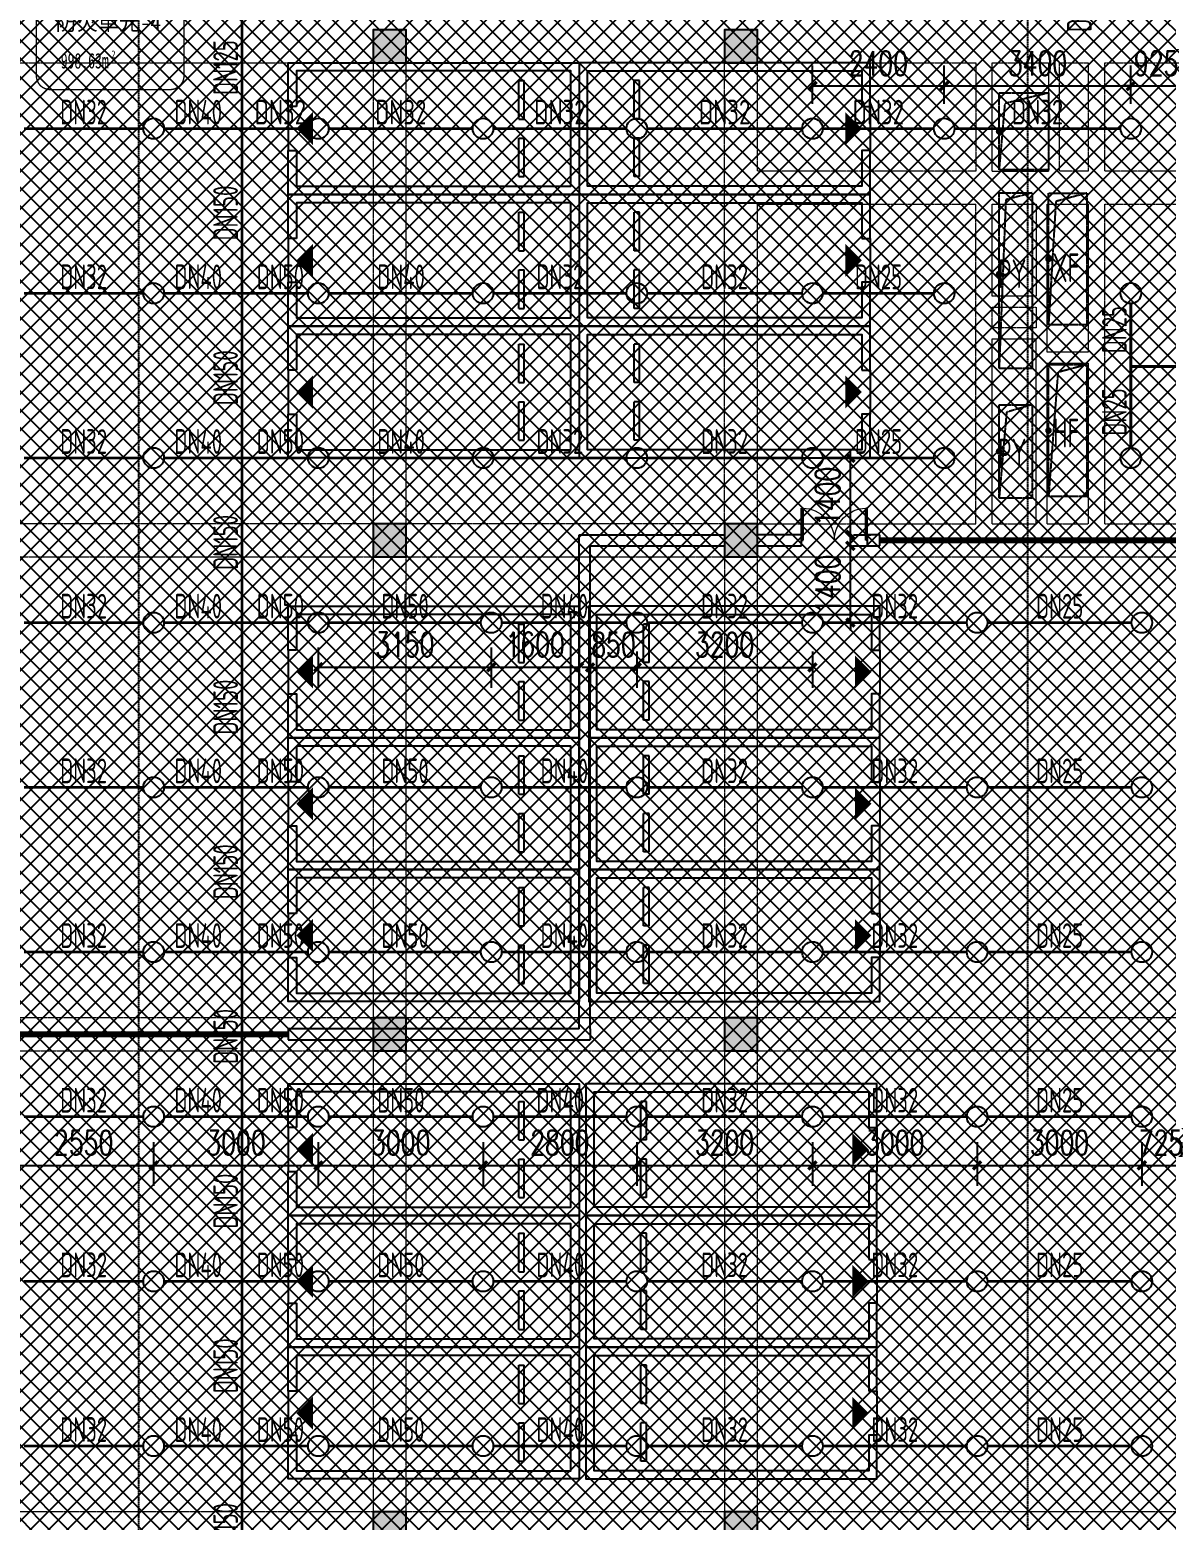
# Model space of a CAD drawing. Extents: x 6824721 to 16538177, y 2478193 to 6665639.
# Drawn here: x 8709809 to 8730508, y 2882850 to 2910001 of the extents above; entities that cross this region are included whole.
import ezdxf

# ---------------------------------------------------------------- set-up
doc = ezdxf.new("R2010")
doc.units = 0
doc.header["$LTSCALE"] = 10
for name, pattern in [('__DASH', [0.35, 0.25, -0.1]), ('CONTINOUS', [0]), ('DASH', [0.35, 0.25, -0.1])]:
    doc.linetypes.add(name, pattern=pattern)
for name, color, linetype in [('0-wo', 8, 'Continuous'), ('0-绿', 3, 'Continuous'), ('0-蓝', 5, 'Continuous'), ('00-停车位', 67, 'Continuous'), ('PUB_HATCH', 8, 'Continuous'), ('S-梁-实线', 4, 'CONTINOUS'), ('S-梁-虚线', 4, 'DASH'), ('W-EQUIP_喷头', 7, 'Continuous'), ('W-PIPE-喷淋中', 6, 'Continuous'), ('W-TEXT_喷淋', 7, 'Continuous'), ('W-TWT_DIM', 3, 'Continuous')]:
    doc.layers.add(name, color=color, linetype=linetype)
doc.layers.add('钢梁', color=141, linetype='Continuous', lineweight=18)
doc.styles.add('8B2_02', font='tssdeng.shx', dxfattribs={"width": 0.7, "bigfont": 'TSSDCHN.shx'})
doc.styles.add('_TCH_DIM_T3', font='SIMPLEX', dxfattribs={"width": 0.705882, "bigfont": 'GBCBIG'})
doc.styles.add('_TWT_PIPEDN', font='TSSDENG', dxfattribs={"width": 0.8, "height": 3.5, "bigfont": 'TSSDCHN'})
doc.styles.add('黑体', font='simhei.ttf', dxfattribs={"width": 0.65})
doc.dimstyles.new('_TWT_ARCH&&150', dxfattribs={"dimtxt": 446.25, "dimasz": 150, "dimexe": 375, "dimexo": 450, "dimgap": 189.375, "dimtad": 1, "dimdec": 0, "dimzin": 0, "dimdsep": 46, "dimtxsty": '_TCH_DIM_T3', "dimblk": 'ARCHTICK', "dimcen": 0.09, "dimclrt": 7, "dimazin": 2, "dimtfac": 1, "dimtdec": 0, "dimtix": 1, "dimtmove": 2, "dimatfit": 3, "dimfxl": 0, "dimtolj": 1, "dimtzin": 0, "dimarcsym": 0})

# ---------------------------------------------------------------- blocks, each defined once
blk = doc.blocks.new('车位2400x5300')
at = {"layer": '00-停车位', "color": 251}
for p, q in [((-875, -1000), (-175, -1000)), ((-875, -1100), (-875, -1000)), ((-175, -1100), (-175, -1000)), ((175, -1000), (875, -1000)), ((175, -1100), (175, -1000)), ((875, -1100), (875, -1000)), ((-875, -1100), (-175, -1100)), ((175, -1100), (875, -1100)), ((400, -5300), (-400, -5300))]:
    blk.add_line(p, q, dxfattribs=at)
blk.add_lwpolyline([(400, -5150), (400, -5300), (1200, -5300), (1200, 0), (-1200, 0), (-1200, -5300), (-400, -5300), (-400, -5150), (-1050, -5150), (-1050, -150), (1050, -150), (1050, -5150), (400, -5150)], dxfattribs=at)
blk.add_lwpolyline([(0, -5150, 0, 600, 0), (0, -4850, 600, 600, 0)], format="xyseb", dxfattribs=at)
blk = doc.blocks.new('_FZH')
blk.add_lwpolyline([(-0.5, -0.5), (0.5, -0.5), (0.5, 0.5), (-0.5, 0.5)], close=True)
at = {"layer": 'PUB_HATCH'}
blk.add_solid([(-0.5, -0.5), (0.5, -0.5), (-0.5, 0.5), (0.5, 0.5)], dxfattribs=at)
blk = doc.blocks.new('$DorLib2D$00000213')
at = {"color": 0, "linetype": 'DASH', "const_width": 0.02}
blk.add_lwpolyline([(0.5, 0), (-0.5, 0)], dxfattribs=at)
blk = doc.blocks.new('$DorLib2D$00000002')
for p, q in [((-0.5, 0), (-0.5, 0.4875)), ((-0.475, 0.4875), (-0.5, 0.4875)), ((-0.475, 0), (-0.475, 0.4875)), ((0.475, 0), (0.475, 0.4875)), ((0.475, 0.4875), (0.5, 0.4875)), ((0.5, 0), (0.5, 0.4875)), ((-0.5, 0), (-0.475, 0)), ((0.5, 0), (0.475, 0))]:
    blk.add_line(p, q)
at = {"lineweight": 13}
for centre, start, end in [((-0.4875, 0), 0, 88.53072), ((0.4875, 0), 91.46928, 180)]:
    blk.add_arc(centre, 0.4875, start, end, dxfattribs=at)
blk = doc.blocks.new('wr t')
at = {"layer": '0-蓝', "color": 6, "linetype": 'DASH', "ltscale": 3, "const_width": 25}
blk.add_lwpolyline([(-87502, 810310), (-85313, 810310, 0.414214), (-85063, 810560), (-85063, 811820, 0.414214), (-85313, 812070), (-87502, 812070, 0.414214), (-87752, 811820), (-87752, 810560, 0.414214)], format="xyb", close=True, dxfattribs=at)
at = {"layer": '0-绿', "color": 6, "linetype": 'DASH', "style": '黑体'}
blk.add_text('防火单元-4', height=281.6, dxfattribs=at).set_placement((-87401, 811390))
at = {"layer": '0-绿', "color": 6, "linetype": 'DASH', "style": '黑体', "width": 0.65}
for s, height, p in [('2', 141, (-86385, 810882)), ('998.63m', 281.6, (-87307, 810694))]:
    blk.add_text(s, height=height, dxfattribs=at).set_placement(p)
blk = doc.blocks.new('LIANGMOBAN')
at = {"layer": 'S-梁-实线', "lineweight": 18}
for p, q in [((1857866, 193453), (1857866, 195428)), ((1858891, 195428), (1858891, 193453)), ((1857866, 193453), (1858891, 193453)), ((1857866, 192853), (1858666, 192853)), ((1857866, 191178), (1857866, 192853)), ((1858666, 192853), (1858666, 191178)), ((1858866, 192853), (1859616, 192853)), ((1858866, 190153), (1858866, 192853)), ((1859616, 192853), (1859616, 190153)), ((1858666, 191178), (1857866, 191178)), ((1857866, 187028), (1857866, 190398)), ((1857866, 190398), (1858666, 190398)), ((1858666, 187028), (1858666, 190398)), ((1859616, 190153), (1858866, 190153)), ((1858866, 189953), (1859616, 189953)), ((1858866, 187028), (1858866, 189953)), ((1859616, 189953), (1859616, 187028))]:
    blk.add_line(p, q, dxfattribs=at)
at = {"layer": 'S-梁-虚线', "color": 8, "lineweight": 18}
for p, q in [((1839391, 195428), (1846591, 195428)), ((1846591, 195428), (1846591, 187028)), ((1847191, 187028), (1847191, 195428)), ((1847191, 195428), (1852991, 195428)), ((1852991, 187028), (1852991, 195428)), ((1853591, 195428), (1857566, 195428)), ((1853591, 193453), (1853591, 195428)), ((1857566, 195428), (1857566, 193453)), ((1857866, 195428), (1858891, 195428)), ((1859091, 193453), (1859091, 195428)), ((1859091, 195428), (1859616, 195428)), ((1859616, 195428), (1859616, 193453)), ((1859916, 193453), (1859916, 195428)), ((1859916, 195428), (1861316, 195428)), ((1857566, 193453), (1853591, 193453)), ((1859616, 193453), (1859091, 193453)), ((1861591, 193453), (1859916, 193453)), ((1853591, 187028), (1853591, 192853)), ((1853591, 192853), (1857566, 192853)), ((1857566, 187028), (1857566, 192853)), ((1859916, 192853), (1861591, 192853)), ((1859916, 187028), (1859916, 192853)), ((1857866, 190598), (1857866, 190978)), ((1857866, 190978), (1858666, 190978)), ((1858666, 190978), (1858666, 190598)), ((1858666, 190598), (1857866, 190598)), ((1846591, 187028), (1839391, 187028)), ((1852991, 187028), (1847191, 187028)), ((1853591, 187028), (1857566, 187028)), ((1857866, 187028), (1858666, 187028)), ((1858866, 187028), (1859616, 187028)), ((1859916, 187028), (1861316, 187028)), ((1839391, 186428), (1846591, 186428)), ((1846591, 186428), (1846591, 178028)), ((1847191, 178028), (1847191, 186428)), ((1847191, 186428), (1852991, 186428)), ((1852991, 186428), (1852991, 178028)), ((1853591, 178028), (1853591, 186428)), ((1853591, 186428), (1861316, 186428)), ((1846591, 178028), (1839391, 178028)), ((1852991, 178028), (1847191, 178028)), ((1861266, 178028), (1853591, 178028)), ((1839391, 177428), (1846591, 177428)), ((1846591, 177428), (1846591, 169028)), ((1847191, 169028), (1847191, 177428)), ((1847191, 177428), (1852991, 177428)), ((1852991, 177428), (1852991, 169028)), ((1853591, 169028), (1853591, 177428)), ((1853591, 177428), (1861266, 177428)), ((1846591, 169028), (1839391, 169028)), ((1852991, 169028), (1847191, 169028)), ((1861266, 169028), (1853591, 169028))]:
    blk.add_line(p, q, dxfattribs=at)
blk = doc.blocks.new('_ArchTick')
at = {"color": 0, "linetype": 'ByBlock', "const_width": 0.4}
blk.add_lwpolyline([(-0.5, -0.5), (0.5, 0.5)], dxfattribs=at)
blk = doc.blocks.new('*D429')
at = {"layer": 'Defpoints', "color": 0, "transparency": 16777216}
for p in [(8724364, 2902201), (8724755, 2902201), (8724364, 2900801)]:
    blk.add_point(p, dxfattribs=at)
at = {"layer": 'W-TWT_DIM', "color": 0, "lineweight": -2, "transparency": 16777216}
for p, q in [((8724755, 2902201), (8724755, 2902351)), ((8724755, 2900801), (8724755, 2902201)), ((8724814, 2902201), (8725130, 2902201)), ((8724755, 2900801), (8724755, 2900651)), ((8724814, 2900801), (8725130, 2900801))]:
    blk.add_line(p, q, dxfattribs=at)
at = {"layer": 'W-TWT_DIM', "color": 0, "lineweight": -2, "transparency": 16777216, "xscale": 150, "yscale": 150, "zscale": 150}
for p, rotation in [((8724755, 2902201), 270), ((8724755, 2900801), 90)]:
    blk.add_blockref('_ArchTick', p, dxfattribs=dict(at, rotation=rotation))
at = {"layer": 'W-TWT_DIM', "color": 7, "transparency": 16777216, "insert": (8724342, 2901501), "char_height": 446.2, "attachment_point": 5, "rotation": 90, "style": '_TCH_DIM_T3'}
blk.add_mtext('\\A1;1400', dxfattribs=at)
blk = doc.blocks.new('*D430')
at = {"layer": 'Defpoints', "color": 0, "transparency": 16777216}
for p in [(8724341, 2900601), (8724755, 2900601), (8724341, 2899201)]:
    blk.add_point(p, dxfattribs=at)
at = {"layer": 'W-TWT_DIM', "color": 0, "lineweight": -2, "transparency": 16777216}
for p, q in [((8724755, 2900601), (8724755, 2900751)), ((8724755, 2899201), (8724755, 2900601)), ((8724791, 2900601), (8725130, 2900601)), ((8724755, 2899201), (8724755, 2899051)), ((8724791, 2899201), (8725130, 2899201))]:
    blk.add_line(p, q, dxfattribs=at)
at = {"layer": 'W-TWT_DIM', "color": 0, "lineweight": -2, "transparency": 16777216, "xscale": 150, "yscale": 150, "zscale": 150}
for p, rotation in [((8724755, 2900601), 270), ((8724755, 2899201), 90)]:
    blk.add_blockref('_ArchTick', p, dxfattribs=dict(at, rotation=rotation))
at = {"layer": 'W-TWT_DIM', "color": 7, "transparency": 16777216, "insert": (8724342, 2899901), "char_height": 446.2, "attachment_point": 5, "rotation": 90, "style": '_TCH_DIM_T3'}
blk.add_mtext('\\A1;1400', dxfattribs=at)
blk = doc.blocks.new('*D431')
at = {"layer": 'Defpoints', "color": 0, "transparency": 16777216}
for p in [(8720864, 2899128), (8724064, 2899128), (8724064, 2898387)]:
    blk.add_point(p, dxfattribs=at)
at = {"layer": 'W-TWT_DIM', "color": 0, "lineweight": -2, "transparency": 16777216}
for p, q in [((8720864, 2898678), (8720864, 2898012)), ((8724064, 2898678), (8724064, 2898012)), ((8720864, 2898387), (8724064, 2898387))]:
    blk.add_line(p, q, dxfattribs=at)
at = {"layer": 'W-TWT_DIM', "color": 0, "lineweight": -2, "transparency": 16777216, "xscale": 150, "yscale": 150, "zscale": 150, "rotation": 180}
blk.add_blockref('_ArchTick', (8720864, 2898387), dxfattribs=at)
at = {"layer": 'W-TWT_DIM', "color": 0, "lineweight": -2, "transparency": 16777216, "xscale": 150, "yscale": 150, "zscale": 150}
blk.add_blockref('_ArchTick', (8724064, 2898387), dxfattribs=at)
at = {"layer": 'W-TWT_DIM', "color": 7, "transparency": 16777216, "insert": (8722464, 2898799), "char_height": 446.2, "attachment_point": 5, "style": '_TCH_DIM_T3'}
blk.add_mtext('\\A1;3200', dxfattribs=at)
blk = doc.blocks.new('*D432')
at = {"layer": 'Defpoints', "color": 0, "transparency": 16777216}
for p in [(8720014, 2899128), (8720864, 2899128), (8720864, 2898387)]:
    blk.add_point(p, dxfattribs=at)
at = {"layer": 'W-TWT_DIM', "color": 0, "lineweight": -2, "transparency": 16777216}
for p, q in [((8720014, 2898678), (8720014, 2898012)), ((8720864, 2898678), (8720864, 2898012)), ((8720014, 2898387), (8719864, 2898387)), ((8720014, 2898387), (8720864, 2898387)), ((8720864, 2898387), (8721014, 2898387))]:
    blk.add_line(p, q, dxfattribs=at)
at = {"layer": 'W-TWT_DIM', "color": 0, "lineweight": -2, "transparency": 16777216, "xscale": 150, "yscale": 150, "zscale": 150}
blk.add_blockref('_ArchTick', (8720014, 2898387), dxfattribs=at)
at = {"layer": 'W-TWT_DIM', "color": 0, "lineweight": -2, "transparency": 16777216, "xscale": 150, "yscale": 150, "zscale": 150, "rotation": 180}
blk.add_blockref('_ArchTick', (8720864, 2898387), dxfattribs=at)
at = {"layer": 'W-TWT_DIM', "color": 7, "transparency": 16777216, "insert": (8720439, 2898799), "char_height": 446.2, "attachment_point": 5, "style": '_TCH_DIM_T3'}
blk.add_mtext('\\A1;850', dxfattribs=at)
blk = doc.blocks.new('*D433')
at = {"layer": 'Defpoints', "color": 0, "transparency": 16777216}
for p in [(8715064, 2899201), (8718214, 2899201), (8718214, 2898390)]:
    blk.add_point(p, dxfattribs=at)
at = {"layer": 'W-TWT_DIM', "color": 0, "lineweight": -2, "transparency": 16777216}
for p, q in [((8715064, 2898751), (8715064, 2898015)), ((8718214, 2898751), (8718214, 2898015)), ((8715064, 2898390), (8718214, 2898390))]:
    blk.add_line(p, q, dxfattribs=at)
at = {"layer": 'W-TWT_DIM', "color": 0, "lineweight": -2, "transparency": 16777216, "xscale": 150, "yscale": 150, "zscale": 150, "rotation": 180}
blk.add_blockref('_ArchTick', (8715064, 2898390), dxfattribs=at)
at = {"layer": 'W-TWT_DIM', "color": 0, "lineweight": -2, "transparency": 16777216, "xscale": 150, "yscale": 150, "zscale": 150}
blk.add_blockref('_ArchTick', (8718214, 2898390), dxfattribs=at)
at = {"layer": 'W-TWT_DIM', "color": 7, "transparency": 16777216, "insert": (8716639, 2898802), "char_height": 446.2, "attachment_point": 5, "style": '_TCH_DIM_T3'}
blk.add_mtext('\\A1;3150', dxfattribs=at)
blk = doc.blocks.new('*D434')
at = {"layer": 'Defpoints', "color": 0, "transparency": 16777216}
for p in [(8718214, 2899201), (8719814, 2899201), (8719814, 2898390)]:
    blk.add_point(p, dxfattribs=at)
at = {"layer": 'W-TWT_DIM', "color": 0, "lineweight": -2, "transparency": 16777216}
for p, q in [((8718214, 2898751), (8718214, 2898015)), ((8719814, 2898751), (8719814, 2898015)), ((8718214, 2898390), (8719814, 2898390))]:
    blk.add_line(p, q, dxfattribs=at)
at = {"layer": 'W-TWT_DIM', "color": 0, "lineweight": -2, "transparency": 16777216, "xscale": 150, "yscale": 150, "zscale": 150, "rotation": 180}
blk.add_blockref('_ArchTick', (8718214, 2898390), dxfattribs=at)
at = {"layer": 'W-TWT_DIM', "color": 0, "lineweight": -2, "transparency": 16777216, "xscale": 150, "yscale": 150, "zscale": 150}
blk.add_blockref('_ArchTick', (8719814, 2898390), dxfattribs=at)
at = {"layer": 'W-TWT_DIM', "color": 7, "transparency": 16777216, "insert": (8719014, 2898802), "char_height": 446.2, "attachment_point": 5, "style": '_TCH_DIM_T3'}
blk.add_mtext('\\A1;1600', dxfattribs=at)
blk = doc.blocks.new('*D513')
at = {"layer": 'Defpoints', "color": 0, "transparency": 16777216}
for p in [(8709514, 2890189), (8712064, 2890189), (8712064, 2889314)]:
    blk.add_point(p, dxfattribs=at)
at = {"layer": 'W-TWT_DIM', "color": 0, "lineweight": -2, "transparency": 16777216}
for p, q in [((8709514, 2889739), (8709514, 2888939)), ((8712064, 2889739), (8712064, 2888939)), ((8709514, 2889314), (8712064, 2889314))]:
    blk.add_line(p, q, dxfattribs=at)
at = {"layer": 'W-TWT_DIM', "color": 0, "lineweight": -2, "transparency": 16777216, "xscale": 150, "yscale": 150, "zscale": 150, "rotation": 180}
blk.add_blockref('_ArchTick', (8709514, 2889314), dxfattribs=at)
at = {"layer": 'W-TWT_DIM', "color": 0, "lineweight": -2, "transparency": 16777216, "xscale": 150, "yscale": 150, "zscale": 150}
blk.add_blockref('_ArchTick', (8712064, 2889314), dxfattribs=at)
at = {"layer": 'W-TWT_DIM', "color": 7, "transparency": 16777216, "insert": (8710789, 2889727), "char_height": 446.2, "attachment_point": 5, "style": '_TCH_DIM_T3'}
blk.add_mtext('\\A1;2550', dxfattribs=at)
blk = doc.blocks.new('*D514')
at = {"layer": 'Defpoints', "color": 0, "transparency": 16777216}
for p in [(8712064, 2890189), (8715064, 2890189), (8715064, 2889314)]:
    blk.add_point(p, dxfattribs=at)
at = {"layer": 'W-TWT_DIM', "color": 0, "lineweight": -2, "transparency": 16777216}
for p, q in [((8712064, 2889739), (8712064, 2888939)), ((8715064, 2889739), (8715064, 2888939)), ((8712064, 2889314), (8715064, 2889314))]:
    blk.add_line(p, q, dxfattribs=at)
at = {"layer": 'W-TWT_DIM', "color": 0, "lineweight": -2, "transparency": 16777216, "xscale": 150, "yscale": 150, "zscale": 150, "rotation": 180}
blk.add_blockref('_ArchTick', (8712064, 2889314), dxfattribs=at)
at = {"layer": 'W-TWT_DIM', "color": 0, "lineweight": -2, "transparency": 16777216, "xscale": 150, "yscale": 150, "zscale": 150}
blk.add_blockref('_ArchTick', (8715064, 2889314), dxfattribs=at)
at = {"layer": 'W-TWT_DIM', "color": 7, "transparency": 16777216, "insert": (8713564, 2889727), "char_height": 446.2, "attachment_point": 5, "style": '_TCH_DIM_T3'}
blk.add_mtext('\\A1;3000', dxfattribs=at)
blk = doc.blocks.new('*D515')
at = {"layer": 'Defpoints', "color": 0, "transparency": 16777216}
for p in [(8715064, 2890189), (8718064, 2890189), (8718064, 2889314)]:
    blk.add_point(p, dxfattribs=at)
at = {"layer": 'W-TWT_DIM', "color": 0, "lineweight": -2, "transparency": 16777216}
for p, q in [((8715064, 2889739), (8715064, 2888939)), ((8718064, 2889739), (8718064, 2888939)), ((8715064, 2889314), (8718064, 2889314))]:
    blk.add_line(p, q, dxfattribs=at)
at = {"layer": 'W-TWT_DIM', "color": 0, "lineweight": -2, "transparency": 16777216, "xscale": 150, "yscale": 150, "zscale": 150, "rotation": 180}
blk.add_blockref('_ArchTick', (8715064, 2889314), dxfattribs=at)
at = {"layer": 'W-TWT_DIM', "color": 0, "lineweight": -2, "transparency": 16777216, "xscale": 150, "yscale": 150, "zscale": 150}
blk.add_blockref('_ArchTick', (8718064, 2889314), dxfattribs=at)
at = {"layer": 'W-TWT_DIM', "color": 7, "transparency": 16777216, "insert": (8716564, 2889727), "char_height": 446.2, "attachment_point": 5, "style": '_TCH_DIM_T3'}
blk.add_mtext('\\A1;3000', dxfattribs=at)
blk = doc.blocks.new('*D516')
at = {"layer": 'Defpoints', "color": 0, "transparency": 16777216}
for p in [(8718064, 2890189), (8720864, 2890189), (8720864, 2889314)]:
    blk.add_point(p, dxfattribs=at)
at = {"layer": 'W-TWT_DIM', "color": 0, "lineweight": -2, "transparency": 16777216}
for p, q in [((8718064, 2889739), (8718064, 2888939)), ((8720864, 2889739), (8720864, 2888939)), ((8718064, 2889314), (8720864, 2889314))]:
    blk.add_line(p, q, dxfattribs=at)
at = {"layer": 'W-TWT_DIM', "color": 0, "lineweight": -2, "transparency": 16777216, "xscale": 150, "yscale": 150, "zscale": 150, "rotation": 180}
blk.add_blockref('_ArchTick', (8718064, 2889314), dxfattribs=at)
at = {"layer": 'W-TWT_DIM', "color": 0, "lineweight": -2, "transparency": 16777216, "xscale": 150, "yscale": 150, "zscale": 150}
blk.add_blockref('_ArchTick', (8720864, 2889314), dxfattribs=at)
at = {"layer": 'W-TWT_DIM', "color": 7, "transparency": 16777216, "insert": (8719464, 2889727), "char_height": 446.2, "attachment_point": 5, "style": '_TCH_DIM_T3'}
blk.add_mtext('\\A1;2800', dxfattribs=at)
blk = doc.blocks.new('*D517')
at = {"layer": 'Defpoints', "color": 0, "transparency": 16777216}
for p in [(8720864, 2890189), (8724064, 2890189), (8724064, 2889314)]:
    blk.add_point(p, dxfattribs=at)
at = {"layer": 'W-TWT_DIM', "color": 0, "lineweight": -2, "transparency": 16777216}
for p, q in [((8720864, 2889739), (8720864, 2888939)), ((8724064, 2889739), (8724064, 2888939)), ((8720864, 2889314), (8724064, 2889314))]:
    blk.add_line(p, q, dxfattribs=at)
at = {"layer": 'W-TWT_DIM', "color": 0, "lineweight": -2, "transparency": 16777216, "xscale": 150, "yscale": 150, "zscale": 150, "rotation": 180}
blk.add_blockref('_ArchTick', (8720864, 2889314), dxfattribs=at)
at = {"layer": 'W-TWT_DIM', "color": 0, "lineweight": -2, "transparency": 16777216, "xscale": 150, "yscale": 150, "zscale": 150}
blk.add_blockref('_ArchTick', (8724064, 2889314), dxfattribs=at)
at = {"layer": 'W-TWT_DIM', "color": 7, "transparency": 16777216, "insert": (8722464, 2889727), "char_height": 446.2, "attachment_point": 5, "style": '_TCH_DIM_T3'}
blk.add_mtext('\\A1;3200', dxfattribs=at)
blk = doc.blocks.new('*D518')
at = {"layer": 'Defpoints', "color": 0, "transparency": 16777216}
for p in [(8724064, 2890189), (8727064, 2890189), (8727064, 2889314)]:
    blk.add_point(p, dxfattribs=at)
at = {"layer": 'W-TWT_DIM', "color": 0, "lineweight": -2, "transparency": 16777216}
for p, q in [((8724064, 2889739), (8724064, 2888939)), ((8727064, 2889739), (8727064, 2888939)), ((8724064, 2889314), (8727064, 2889314))]:
    blk.add_line(p, q, dxfattribs=at)
at = {"layer": 'W-TWT_DIM', "color": 0, "lineweight": -2, "transparency": 16777216, "xscale": 150, "yscale": 150, "zscale": 150, "rotation": 180}
blk.add_blockref('_ArchTick', (8724064, 2889314), dxfattribs=at)
at = {"layer": 'W-TWT_DIM', "color": 0, "lineweight": -2, "transparency": 16777216, "xscale": 150, "yscale": 150, "zscale": 150}
blk.add_blockref('_ArchTick', (8727064, 2889314), dxfattribs=at)
at = {"layer": 'W-TWT_DIM', "color": 7, "transparency": 16777216, "insert": (8725564, 2889727), "char_height": 446.2, "attachment_point": 5, "style": '_TCH_DIM_T3'}
blk.add_mtext('\\A1;3000', dxfattribs=at)
blk = doc.blocks.new('*D519')
at = {"layer": 'Defpoints', "color": 0, "transparency": 16777216}
for p in [(8727064, 2890189), (8730064, 2890189), (8730064, 2889314)]:
    blk.add_point(p, dxfattribs=at)
at = {"layer": 'W-TWT_DIM', "color": 0, "lineweight": -2, "transparency": 16777216}
for p, q in [((8727064, 2889739), (8727064, 2888939)), ((8730064, 2889739), (8730064, 2888939)), ((8727064, 2889314), (8730064, 2889314))]:
    blk.add_line(p, q, dxfattribs=at)
at = {"layer": 'W-TWT_DIM', "color": 0, "lineweight": -2, "transparency": 16777216, "xscale": 150, "yscale": 150, "zscale": 150, "rotation": 180}
blk.add_blockref('_ArchTick', (8727064, 2889314), dxfattribs=at)
at = {"layer": 'W-TWT_DIM', "color": 0, "lineweight": -2, "transparency": 16777216, "xscale": 150, "yscale": 150, "zscale": 150}
blk.add_blockref('_ArchTick', (8730064, 2889314), dxfattribs=at)
at = {"layer": 'W-TWT_DIM', "color": 7, "transparency": 16777216, "insert": (8728564, 2889727), "char_height": 446.2, "attachment_point": 5, "style": '_TCH_DIM_T3'}
blk.add_mtext('\\A1;3000', dxfattribs=at)
blk = doc.blocks.new('*D520')
at = {"layer": 'Defpoints', "color": 0, "transparency": 16777216}
for p in [(8730064, 2890189), (8730789, 2890189), (8730789, 2889314)]:
    blk.add_point(p, dxfattribs=at)
at = {"layer": 'W-TWT_DIM', "color": 0, "lineweight": -2, "transparency": 16777216}
for p, q in [((8730064, 2889739), (8730064, 2888939)), ((8730789, 2889739), (8730789, 2888939)), ((8730064, 2889314), (8730789, 2889314))]:
    blk.add_line(p, q, dxfattribs=at)
at = {"layer": 'W-TWT_DIM', "color": 0, "lineweight": -2, "transparency": 16777216, "xscale": 150, "yscale": 150, "zscale": 150, "rotation": 180}
blk.add_blockref('_ArchTick', (8730064, 2889314), dxfattribs=at)
at = {"layer": 'W-TWT_DIM', "color": 0, "lineweight": -2, "transparency": 16777216, "xscale": 150, "yscale": 150, "zscale": 150}
blk.add_blockref('_ArchTick', (8730789, 2889314), dxfattribs=at)
at = {"layer": 'W-TWT_DIM', "color": 7, "transparency": 16777216, "insert": (8730413, 2889727), "char_height": 446.2, "attachment_point": 5, "style": '_TCH_DIM_T3'}
blk.add_mtext('\\A1;725', dxfattribs=at)
blk = doc.blocks.new('*D781')
at = {"layer": 'Defpoints', "color": 0, "transparency": 16777216}
for p in [(8730789, 2908978), (8729864, 2908201), (8730789, 2908201)]:
    blk.add_point(p, dxfattribs=at)
at = {"layer": 'W-TWT_DIM', "color": 0, "lineweight": -2, "transparency": 16777216}
for p, q in [((8729864, 2908651), (8729864, 2909353)), ((8730789, 2908651), (8730789, 2909353)), ((8729864, 2908978), (8729714, 2908978)), ((8729864, 2908978), (8730789, 2908978)), ((8730789, 2908978), (8730939, 2908978))]:
    blk.add_line(p, q, dxfattribs=at)
at = {"layer": 'W-TWT_DIM', "color": 0, "lineweight": -2, "transparency": 16777216, "xscale": 150, "yscale": 150, "zscale": 150}
blk.add_blockref('_ArchTick', (8729864, 2908978), dxfattribs=at)
at = {"layer": 'W-TWT_DIM', "color": 0, "lineweight": -2, "transparency": 16777216, "xscale": 150, "yscale": 150, "zscale": 150, "rotation": 180}
blk.add_blockref('_ArchTick', (8730789, 2908978), dxfattribs=at)
at = {"layer": 'W-TWT_DIM', "color": 7, "transparency": 16777216, "insert": (8730327, 2909391), "char_height": 446.2, "attachment_point": 5, "style": '_TCH_DIM_T3'}
blk.add_mtext('\\A1;925', dxfattribs=at)
blk = doc.blocks.new('*D782')
at = {"layer": 'Defpoints', "color": 0, "transparency": 16777216}
for p in [(8729864, 2908978), (8726464, 2908201), (8729864, 2908201)]:
    blk.add_point(p, dxfattribs=at)
at = {"layer": 'W-TWT_DIM', "color": 0, "lineweight": -2, "transparency": 16777216}
for p, q in [((8726464, 2908651), (8726464, 2909353)), ((8729864, 2908651), (8729864, 2909353)), ((8726464, 2908978), (8729864, 2908978))]:
    blk.add_line(p, q, dxfattribs=at)
at = {"layer": 'W-TWT_DIM', "color": 0, "lineweight": -2, "transparency": 16777216, "xscale": 150, "yscale": 150, "zscale": 150, "rotation": 180}
blk.add_blockref('_ArchTick', (8726464, 2908978), dxfattribs=at)
at = {"layer": 'W-TWT_DIM', "color": 0, "lineweight": -2, "transparency": 16777216, "xscale": 150, "yscale": 150, "zscale": 150}
blk.add_blockref('_ArchTick', (8729864, 2908978), dxfattribs=at)
at = {"layer": 'W-TWT_DIM', "color": 7, "transparency": 16777216, "insert": (8728164, 2909391), "char_height": 446.2, "attachment_point": 5, "style": '_TCH_DIM_T3'}
blk.add_mtext('\\A1;3400', dxfattribs=at)
blk = doc.blocks.new('*D783')
at = {"layer": 'Defpoints', "color": 0, "transparency": 16777216}
for p in [(8726464, 2908978), (8724064, 2908201), (8726464, 2908201)]:
    blk.add_point(p, dxfattribs=at)
at = {"layer": 'W-TWT_DIM', "color": 0, "lineweight": -2, "transparency": 16777216}
for p, q in [((8724064, 2908651), (8724064, 2909353)), ((8726464, 2908651), (8726464, 2909353)), ((8724064, 2908978), (8726464, 2908978))]:
    blk.add_line(p, q, dxfattribs=at)
at = {"layer": 'W-TWT_DIM', "color": 0, "lineweight": -2, "transparency": 16777216, "xscale": 150, "yscale": 150, "zscale": 150, "rotation": 180}
blk.add_blockref('_ArchTick', (8724064, 2908978), dxfattribs=at)
at = {"layer": 'W-TWT_DIM', "color": 0, "lineweight": -2, "transparency": 16777216, "xscale": 150, "yscale": 150, "zscale": 150}
blk.add_blockref('_ArchTick', (8726464, 2908978), dxfattribs=at)
at = {"layer": 'W-TWT_DIM', "color": 7, "transparency": 16777216, "insert": (8725264, 2909391), "char_height": 446.2, "attachment_point": 5, "style": '_TCH_DIM_T3'}
blk.add_mtext('\\A1;2400', dxfattribs=at)
blk = doc.blocks.new('$TwtSys$00000125')
blk.add_circle((0, 0, 0), 1)

msp = doc.modelspace()

# ---------------------------------------------------------------- hatches: boundary and pattern name
h = msp.add_hatch()
h.set_pattern_fill('ANSI37', color=8, scale=150)
h.set_pattern_definition([(45, (8303016.86, 2710265.2), (-168.3798, 168.3798), []), (135, (8303016.86, 2710265.2), (-168.3798, -168.3798), [])])
h.paths.add_polyline_path([(8824414.1, 2949451.5), (8824414.1, 2935151.5), (8842714.1, 2935151.5), (8842714.1, 2879526.5), (8827964.1, 2879526.5), (8827964.1, 2881476.5), (8830839.1, 2881476.5), (8830939.1, 2886876.5), (8804334.6, 2886876.5), (8804142.3, 2820149.7), (8833564.1, 2820152.3), (8833564.1, 2817714.5), (8841204.8, 2810768), (8839163.9, 2808501.4), (8843102.6, 2804955), (8820829.2, 2780217.9), (8820829.2, 2770055.4), (8785124.6, 2730401.5), (8708264.1, 2730401.5), (8708264.1, 2736351.5), (8695014.1, 2750701.5), (8695014.1, 2775001.5), (8703014.1, 2775002.8), (8703014.1, 2949451.5), (8712039.3, 2949451.5)])

# ---------------------------------------------------------------- linework, layer by layer
at = {"layer": '0-wo', "color": 8}
for p, q in [((8719814.1, 2891801.5), (8719814.1, 2900801.5)), ((8719814.1, 2900801.5), (8722464.1, 2900801.5)), ((8720014.1, 2891801.5), (8720014.1, 2900601.5)), ((8720014.1, 2900601.5), (8722464.1, 2900601.5)), ((8723864.1, 2900801.5), (8723064.1, 2900801.5)), ((8723064.1, 2900601.5), (8723864.1, 2900601.5)), ((8723864.1, 2900601.5), (8723864.1, 2900801.5)), ((8725289.1, 2900801.5), (8725064.1, 2900801.5)), ((8725064.1, 2900801.5), (8725064.1, 2900601.5)), ((8725064.1, 2900601.5), (8725289.1, 2900601.5)), ((8725289.1, 2900601.5), (8725289.1, 2900801.5)), ((8719814.1, 2891801.5), (8714514.1, 2891801.5)), ((8714514.1, 2891801.5), (8714514.1, 2891601.5)), ((8720014.1, 2891801.5), (8720014.1, 2891801.5)), ((8720014.1, 2891801.5), (8720014.1, 2891601.5)), ((8714514.1, 2891601.5), (8719914.1, 2891601.5)), ((8719914.1, 2891601.5), (8720014.1, 2891601.5))]:
    msp.add_line(p, q, dxfattribs=at)
at = {"layer": '0-wo', "color": 8, "linetype": '__DASH', "ltscale": 1.5}
for points in [[(8880089.1, 2937489), (8880089.1, 2892651.5, 0.4142136), (8883089.1, 2889651.5), (8894639.1, 2889651.5, 0.4142136), (8897639.1, 2892651.5), (8897639.1, 2937489, 0.4142136), (8894639.1, 2940489), (8714789.1, 2940489, 0.4142136), (8711789.1, 2937489), (8711789.1, 2879751.5, 0.4142136), (8714789.1, 2876751.5), (8724989.1, 2876751.5)], [(8779889.1, 2937489), (8779889.1, 2818201.5, -0.4142136), (8776889.1, 2815201.5), (8730989.1, 2815201.5, -0.4142136), (8727989.1, 2818201.5), (8727989.1, 2937489)]]:
    msp.add_lwpolyline(points, format="xyb", dxfattribs=at)
at = {"layer": '0-wo', "color": 8, "linetype": 'DASH'}
for points in [[(8727464.1, 2907451.5), (8727464.1, 2908851.5), (8728364.1, 2908851.5), (8728364.1, 2907451.5)], [(8727464.1, 2907031.1), (8728064.1, 2907031.1), (8728064.1, 2903831.1), (8727464.1, 2903831.1)], [(8728364.1, 2904626.5), (8728364.1, 2907026.5), (8729064.1, 2907026.5), (8729064.1, 2904626.5)], [(8728364.1, 2901501.5), (8728364.1, 2903901.5), (8729064.1, 2903901.5), (8729064.1, 2901501.5)], [(8727464.1, 2903171.5), (8728064.1, 2903171.5), (8728064.1, 2901471.5), (8727464.1, 2901471.5)]]:
    msp.add_lwpolyline(points, close=True, dxfattribs=at)
for points in [[(8728364.1, 2908851.5), (8727568, 2908658.6), (8727464.1, 2907451.5)], [(8728064.1, 2907031.1), (8727585.5, 2906905.2), (8727464.1, 2903831.1)], [(8729064.1, 2907026.5), (8728497.7, 2906874.3), (8728364.1, 2904626.5)], [(8729064.1, 2903901.5), (8728535.2, 2903761.2), (8728364.1, 2901501.5)], [(8728064.1, 2903171.5), (8727599.9, 2903034.9), (8727464.1, 2901471.5)]]:
    msp.add_lwpolyline(points, dxfattribs=at)
at = {"layer": '0-wo', "color": 8, "const_width": 60}
for points in [[(8727475.4, 2908179.3, 1), (8727452.8, 2908123.7, 1)], [(8727475.4, 2908179.3, 1), (8727452.8, 2908123.7, 1)], [(8728384.6, 2905848.4, 1), (8728343.6, 2905804.6, 1)], [(8727481.9, 2905575.6, 1), (8727446.3, 2905527.3, 1)], [(8727481.9, 2905575.6, 1), (8727446.3, 2905527.3, 1)], [(8728393.9, 2902704.9, 1), (8728334.3, 2902698, 1)], [(8727494.1, 2902321.5, 1), (8727434.1, 2902321.5, 1)]]:
    msp.add_lwpolyline(points, format="xyb", close=True, dxfattribs=at)
at = {"layer": 'W-PIPE-喷淋中', "ltscale": 1.5, "const_width": 52.5}
for points in [[(8713673.8, 2910501.5), (8713673.8, 2908201.5)], [(8711876.6, 2908201.5), (8709701.6, 2908201.5)], [(8713673.8, 2908201.5), (8712251.6, 2908201.5)], [(8713673.8, 2908201.5), (8713673.8, 2905201.5)], [(8714876.6, 2908201.5), (8713677.8, 2908201.5)], [(8717876.6, 2908201.5), (8715251.6, 2908201.5)], [(8720676.6, 2908201.5), (8718251.6, 2908201.5)], [(8723876.6, 2908201.5), (8721051.6, 2908201.5)], [(8726276.6, 2908201.5), (8724251.6, 2908201.5)], [(8729676.6, 2908201.5), (8726651.6, 2908201.5)], [(8711876.6, 2905201.5), (8709701.6, 2905201.5)], [(8713673.8, 2905201.5), (8712251.6, 2905201.5)], [(8714876.6, 2905201.5), (8713673.8, 2905201.5)], [(8713673.8, 2905201.5), (8713673.8, 2902201.5)], [(8715251.6, 2905201.5), (8717876.6, 2905201.5)], [(8720676.6, 2905201.5), (8718251.6, 2905201.5)], [(8723876.6, 2905201.5), (8721051.6, 2905201.5)], [(8726276.6, 2905201.5), (8724251.6, 2905201.5)], [(8729864.1, 2903869.5), (8729864.1, 2905014)], [(8729864.1, 2902389), (8729864.1, 2903869.5)], [(8733914.1, 2903869.5), (8729864.1, 2903869.5)], [(8711876.6, 2902201.5), (8709701.6, 2902201.5)], [(8713673.8, 2902201.5), (8712251.6, 2902201.5)], [(8714876.6, 2902201.5), (8713673.8, 2902201.5)], [(8713673.8, 2902201.5), (8713673.8, 2899201.5)], [(8715251.6, 2902201.5), (8717876.6, 2902201.5)], [(8720676.6, 2902201.5), (8718251.6, 2902201.5)], [(8723876.6, 2902201.5), (8721051.6, 2902201.5)], [(8726276.6, 2902201.5), (8724251.6, 2902201.5)], [(8711876.6, 2899201.5), (8709701.6, 2899201.5)], [(8713673.8, 2899201.5), (8712251.6, 2899201.5)], [(8713673.8, 2896201.5), (8713673.8, 2899201.5)], [(8714876.6, 2899201.5), (8713673.8, 2899201.5)], [(8715251.6, 2899201.5), (8718026.6, 2899201.5)], [(8720676.6, 2899201.5), (8718401.6, 2899201.5)], [(8723876.6, 2899201.5), (8721051.6, 2899201.5)], [(8726876.6, 2899201.5), (8724251.6, 2899201.5)], [(8729876.6, 2899201.5), (8727251.6, 2899201.5)], [(8711876.6, 2896201.5), (8709701.6, 2896201.5)], [(8713673.8, 2896201.5), (8712251.6, 2896201.5)], [(8714876.6, 2896201.5), (8713673.8, 2896201.5)], [(8713673.8, 2896201.5), (8713673.8, 2893201.5)], [(8718026.6, 2896201.5), (8715251.6, 2896201.5)], [(8720676.6, 2896201.5), (8718401.6, 2896201.5)], [(8723876.6, 2896201.5), (8721051.6, 2896201.5)], [(8726876.6, 2896201.5), (8724251.6, 2896201.5)], [(8729876.6, 2896201.5), (8727251.6, 2896201.5)], [(8711876.6, 2893201.5), (8709701.6, 2893201.5)], [(8712251.6, 2893201.5), (8713673.8, 2893201.5)], [(8713673.8, 2893201.5), (8714876.6, 2893201.5)], [(8713673.8, 2893201.5), (8713673.8, 2890201.5)], [(8715251.6, 2893201.5), (8718026.6, 2893201.5)], [(8718401.6, 2893201.5), (8720676.6, 2893201.5)], [(8721051.6, 2893201.5), (8723876.6, 2893201.5)], [(8724251.6, 2893201.5), (8726876.6, 2893201.5)], [(8727251.6, 2893201.5), (8729876.6, 2893201.5)], [(8711876.6, 2890201.5), (8709701.6, 2890201.5)], [(8712251.6, 2890201.5), (8713673.8, 2890201.5)], [(8713673.8, 2890201.5), (8714876.6, 2890201.5)], [(8713673.8, 2890201.5), (8713673.8, 2887201.5)], [(8715251.6, 2890201.5), (8717876.6, 2890201.5)], [(8718251.6, 2890201.5), (8720676.6, 2890201.5)], [(8721051.6, 2890201.5), (8723876.6, 2890201.5)], [(8724251.6, 2890201.5), (8726876.6, 2890201.5)], [(8727251.6, 2890201.5), (8729876.6, 2890201.5)], [(8711876.6, 2887201.5), (8709701.6, 2887201.5)], [(8712251.6, 2887201.5), (8713673.8, 2887201.5)], [(8713673.8, 2887201.5), (8714876.6, 2887201.5)], [(8713673.8, 2887201.5), (8713673.8, 2884201.5)], [(8715251.6, 2887201.5), (8717876.6, 2887201.5)], [(8718251.6, 2887201.5), (8720676.6, 2887201.5)], [(8721051.6, 2887201.5), (8723876.6, 2887201.5)], [(8724251.6, 2887201.5), (8726876.6, 2887201.5)], [(8727251.6, 2887201.5), (8729876.6, 2887201.5)], [(8711876.6, 2884201.5), (8709701.6, 2884201.5)], [(8712251.6, 2884201.5), (8713673.8, 2884201.5)], [(8713673.8, 2884201.5), (8714876.6, 2884201.5)], [(8713673.8, 2884201.5), (8713673.8, 2881201.5)], [(8715251.6, 2884201.5), (8717876.6, 2884201.5)], [(8718251.6, 2884201.5), (8720676.6, 2884201.5)], [(8721051.6, 2884201.5), (8723876.6, 2884201.5)], [(8724251.6, 2884201.5), (8726876.6, 2884201.5)], [(8727251.6, 2884201.5), (8729876.6, 2884201.5)]]:
    msp.add_lwpolyline(points, dxfattribs=at)

# ---------------------------------------------------------------- block references
at = {"layer": '0-wo'}
msp.add_blockref('wr t', (8797680.2, 2098602.7), dxfattribs=at)
at = {"layer": '0-wo', "color": 8, "xscale": 600, "yscale": 600, "zscale": 600, "rotation": 90}
for p in [(8716364.1, 2909701.5), (8722764.1, 2909701.5), (8716364.1, 2900701.5), (8722764.1, 2900701.5), (8716364.1, 2891701.5), (8722764.1, 2891701.5), (8716364.1, 2882701.5), (8722764.1, 2882701.5)]:
    msp.add_blockref('_FZH', p, dxfattribs=at)
at = {"layer": '0-wo', "color": 8, "xscale": -1, "rotation": 269.9999999717713}
for p in [(8719814.1, 2908201.5), (8719814.1, 2905801.5), (8719814.1, 2903401.5), (8719814.1, 2898301.5), (8719814.1, 2895901.5), (8719814.1, 2893501.5), (8719814.1, 2889601.5), (8719814.1, 2887201.5), (8719814.1, 2884801.5)]:
    msp.add_blockref('车位2400x5300', p, dxfattribs=at)
at = {"layer": '0-wo', "color": 8}
for p, rotation in [((8719814.1, 2908201.5), 90.00000002822868), ((8719814.1, 2905801.5), 90.00000002822868), ((8719814.1, 2903401.5), 90.00000002822868), ((8719989.1, 2898301.5), 90.00000000000378), ((8719989.1, 2895901.5), 90), ((8719989.1, 2893501.5), 90), ((8719939.1, 2889601.5), 90), ((8719939.1, 2887201.5), 90), ((8719939.1, 2884801.5), 90)]:
    msp.add_blockref('车位2400x5300', p, dxfattribs=dict(at, rotation=rotation))
at = {"layer": '0-wo', "color": 8, "zscale": 200}
for name, p, xscale, yscale in [('$DorLib2D$00000002', (8724464.1, 2900701.5), -1200, 1200), ('$DorLib2D$00000213', (8728039.1, 2900701.5), -5500, -5500), ('$DorLib2D$00000213', (8711764.1, 2891701.5), -5500, -5500)]:
    msp.add_blockref(name, p, dxfattribs=dict(at, xscale=xscale, yscale=yscale))
at = {"layer": 'W-EQUIP_喷头', "xscale": 187.5, "yscale": 187.5, "zscale": 187.5}
for p in [(8712064.1, 2908201.5), (8715064.1, 2908201.5), (8718064.1, 2908201.5), (8720864.1, 2908201.5), (8724064.1, 2908201.5), (8726464.1, 2908201.5), (8729864.1, 2908201.5), (8712064.1, 2905201.5), (8715064.1, 2905201.5), (8718064.1, 2905201.5), (8720864.1, 2905201.5), (8724064.1, 2905201.5), (8726464.1, 2905201.5), (8729864.1, 2905201.5), (8712064.1, 2902201.5), (8715064.1, 2902201.5), (8718064.1, 2902201.5), (8720864.1, 2902201.5), (8724064.1, 2902201.5), (8726464.1, 2902201.5), (8729864.1, 2902201.5), (8712064.1, 2899201.5), (8715064.1, 2899201.5), (8718214.1, 2899201.5), (8720864.1, 2899201.5), (8724064.1, 2899201.5), (8727064.1, 2899201.5), (8730064.1, 2899201.5), (8712064.1, 2896201.5), (8715064.1, 2896201.5), (8718214.1, 2896201.5), (8720864.1, 2896201.5), (8724064.1, 2896201.5), (8727064.1, 2896201.5), (8730064.1, 2896201.5), (8712064.1, 2893201.5), (8715064.1, 2893201.5), (8718214.1, 2893201.5), (8720864.1, 2893201.5), (8724064.1, 2893201.5), (8727064.1, 2893201.5), (8730064.1, 2893201.5), (8712064.1, 2890201.5), (8715064.1, 2890201.5), (8718064.1, 2890201.5), (8720864.1, 2890201.5), (8724064.1, 2890201.5), (8727064.1, 2890201.5), (8730064.1, 2890201.5), (8712064.1, 2887201.5), (8715064.1, 2887201.5), (8718064.1, 2887201.5), (8720864.1, 2887201.5), (8724064.1, 2887201.5), (8727064.1, 2887201.5), (8730064.1, 2887201.5), (8712064.1, 2884201.5), (8715064.1, 2884201.5), (8718064.1, 2884201.5), (8720864.1, 2884201.5), (8724064.1, 2884201.5), (8727064.1, 2884201.5), (8730064.1, 2884201.5)]:
    msp.add_blockref('$TwtSys$00000125', p, dxfattribs=at)
at = {"layer": '钢梁', "color": 6}
msp.add_blockref('LIANGMOBAN', (6869472.7, 2713973), dxfattribs=at)

# ---------------------------------------------------------------- texts
at = {"layer": '0-wo', "color": 6, "style": '8B2_02', "width": 0.6}
for s, p in [('PY', (8727444.1, 2905296.1)), ('XF', (8728441, 2905405.5)), ('HF', (8728449.9, 2902393.2)), ('PY', (8727444.1, 2902027.6))]:
    msp.add_text(s, height=525, dxfattribs=at).set_placement(p)
at = {"layer": 'W-TEXT_喷淋', "style": '_TWT_PIPEDN', "width": 0.64}
for s, p in [('DN100', (8729149.4, 2909964.2)), ('DN125', (8713598.8, 2908814.2)), ('DN150', (8713598.8, 2906164.2)), ('DN25', (8729789.1, 2904109)), ('DN150', (8713598.8, 2903164.2)), ('DN25', (8729789.1, 2902609)), ('DN150', (8713598.8, 2900164.2)), ('DN150', (8713598.8, 2897164.2)), ('DN150', (8713598.8, 2894164.2)), ('DN150', (8713598.8, 2891164.2)), ('DN150', (8713598.8, 2888164.2)), ('DN150', (8713598.8, 2885164.2)), ('DN150', (8713598.8, 2882164.2))]:
    msp.add_text(s, height=450, rotation=90, dxfattribs=at).set_placement(p)
at = {"layer": 'W-TEXT_喷淋'}
for s, style, width, p in [('DN32', '_TWT_PIPEDN', 0.64, (8710362.6, 2908276.5)), ('DN40', '_TWT_PIPEDN', 0.64, (8712442.5, 2908276.5)), ('DN32', '8B2_02', 0.7, (8713904.5, 2908276.5)), ('DN32', '8B2_02', 0.7, (8716097.6, 2908276.5)), ('DN32', '8B2_02', 0.7, (8718997.6, 2908276.5)), ('DN32', '8B2_02', 0.7, (8721997.6, 2908276.5)), ('DN32', '8B2_02', 0.7, (8724797.6, 2908276.5)), ('DN32', '8B2_02', 0.7, (8727697.6, 2908276.5)), ('DN32', '_TWT_PIPEDN', 0.64, (8710362.6, 2905276.5)), ('DN40', '_TWT_PIPEDN', 0.64, (8712442.5, 2905276.5)), ('DN50', '_TWT_PIPEDN', 0.64, (8713942.5, 2905276.5)), ('DN40', '_TWT_PIPEDN', 0.64, (8716137.6, 2905276.5)), ('DN32', '_TWT_PIPEDN', 0.64, (8719037.6, 2905276.5)), ('DN32', '_TWT_PIPEDN', 0.64, (8722037.6, 2905276.5)), ('DN25', '_TWT_PIPEDN', 0.64, (8724837.6, 2905276.5)), ('DN32', '_TWT_PIPEDN', 0.64, (8710362.6, 2902276.5)), ('DN40', '_TWT_PIPEDN', 0.64, (8712442.5, 2902276.5)), ('DN50', '_TWT_PIPEDN', 0.64, (8713942.5, 2902276.5)), ('DN40', '_TWT_PIPEDN', 0.64, (8716137.6, 2902276.5)), ('DN32', '_TWT_PIPEDN', 0.64, (8719037.6, 2902276.5)), ('DN32', '_TWT_PIPEDN', 0.64, (8722037.6, 2902276.5)), ('DN25', '_TWT_PIPEDN', 0.64, (8724837.6, 2902276.5)), ('DN32', '_TWT_PIPEDN', 0.64, (8710362.6, 2899276.5)), ('DN40', '_TWT_PIPEDN', 0.64, (8712442.5, 2899276.5)), ('DN50', '_TWT_PIPEDN', 0.64, (8713942.5, 2899276.5)), ('DN50', '_TWT_PIPEDN', 0.64, (8716212.6, 2899276.5)), ('DN40', '_TWT_PIPEDN', 0.64, (8719112.6, 2899276.5)), ('DN32', '_TWT_PIPEDN', 0.64, (8722037.6, 2899276.5)), ('DN32', '_TWT_PIPEDN', 0.64, (8725137.6, 2899276.5)), ('DN25', '_TWT_PIPEDN', 0.64, (8728137.6, 2899276.5)), ('DN32', '_TWT_PIPEDN', 0.64, (8710362.6, 2896276.5)), ('DN40', '_TWT_PIPEDN', 0.64, (8712442.5, 2896276.5)), ('DN50', '_TWT_PIPEDN', 0.64, (8713942.5, 2896276.5)), ('DN50', '_TWT_PIPEDN', 0.64, (8716212.6, 2896276.5)), ('DN40', '_TWT_PIPEDN', 0.64, (8719112.6, 2896276.5)), ('DN32', '_TWT_PIPEDN', 0.64, (8722037.6, 2896276.5)), ('DN32', '_TWT_PIPEDN', 0.64, (8725137.6, 2896276.5)), ('DN25', '_TWT_PIPEDN', 0.64, (8728137.6, 2896276.5)), ('DN32', '_TWT_PIPEDN', 0.64, (8710362.6, 2893276.5)), ('DN40', '_TWT_PIPEDN', 0.64, (8712442.5, 2893276.5)), ('DN50', '_TWT_PIPEDN', 0.64, (8713942.5, 2893276.5)), ('DN50', '_TWT_PIPEDN', 0.64, (8716212.6, 2893276.5)), ('DN40', '_TWT_PIPEDN', 0.64, (8719112.6, 2893276.5)), ('DN32', '_TWT_PIPEDN', 0.64, (8722037.6, 2893276.5)), ('DN32', '_TWT_PIPEDN', 0.64, (8725137.6, 2893276.5)), ('DN25', '_TWT_PIPEDN', 0.64, (8728137.6, 2893276.5)), ('DN32', '_TWT_PIPEDN', 0.64, (8710362.6, 2890276.5)), ('DN40', '_TWT_PIPEDN', 0.64, (8712442.5, 2890276.5)), ('DN50', '_TWT_PIPEDN', 0.64, (8713942.5, 2890276.5)), ('DN50', '_TWT_PIPEDN', 0.64, (8716137.6, 2890276.5)), ('DN40', '_TWT_PIPEDN', 0.64, (8719037.6, 2890276.5)), ('DN32', '_TWT_PIPEDN', 0.64, (8722037.6, 2890276.5)), ('DN32', '_TWT_PIPEDN', 0.64, (8725137.6, 2890276.5)), ('DN25', '_TWT_PIPEDN', 0.64, (8728137.6, 2890276.5)), ('DN32', '_TWT_PIPEDN', 0.64, (8710362.6, 2887276.5)), ('DN40', '_TWT_PIPEDN', 0.64, (8712442.5, 2887276.5)), ('DN50', '_TWT_PIPEDN', 0.64, (8713942.5, 2887276.5)), ('DN50', '_TWT_PIPEDN', 0.64, (8716137.6, 2887276.5)), ('DN40', '_TWT_PIPEDN', 0.64, (8719037.6, 2887276.5)), ('DN32', '_TWT_PIPEDN', 0.64, (8722037.6, 2887276.5)), ('DN32', '_TWT_PIPEDN', 0.64, (8725137.6, 2887276.5)), ('DN25', '_TWT_PIPEDN', 0.64, (8728137.6, 2887276.5)), ('DN32', '_TWT_PIPEDN', 0.64, (8710362.6, 2884276.5)), ('DN40', '_TWT_PIPEDN', 0.64, (8712442.5, 2884276.5)), ('DN50', '_TWT_PIPEDN', 0.64, (8713942.5, 2884276.5)), ('DN50', '_TWT_PIPEDN', 0.64, (8716137.6, 2884276.5)), ('DN40', '_TWT_PIPEDN', 0.64, (8719037.6, 2884276.5)), ('DN32', '_TWT_PIPEDN', 0.64, (8722037.6, 2884276.5)), ('DN32', '_TWT_PIPEDN', 0.64, (8725137.6, 2884276.5)), ('DN25', '_TWT_PIPEDN', 0.64, (8728137.6, 2884276.5))]:
    msp.add_text(s, height=450, dxfattribs=dict(at, style=style, width=width)).set_placement(p)

# ---------------------------------------------------------------- dimensions: what is measured, and where the dimension line sits
at = {"layer": 'W-TWT_DIM'}
for p1, p2, distance, picture, middle in [((8724064.1, 2908201.5), (8726464.1, 2908201.5), 776.5, '*D783', (8725264.1, 2909390.5)), ((8726464.1, 2908201.5), (8729864.1, 2908201.5), 776.5, '*D782', (8728164.1, 2909390.5)), ((8729864.1, 2908201.5), (8730789.1, 2908201.5), 776.5, '*D781', (8730326.6, 2909390.5)), ((8724363.8, 2900801.5), (8724363.8, 2902201.5), -390.8, '*D429', (8724342, 2901501.5)), ((8724341.5, 2899201.5), (8724341.5, 2900601.5), -413.1, '*D430', (8724342, 2899901.5)), ((8715064.1, 2899201.5), (8718214.1, 2899201.5), -811.6, '*D433', (8716639.1, 2898802.4)), ((8718214.1, 2899201.5), (8719814.1, 2899201.5), -811.6, '*D434', (8719014.1, 2898802.4)), ((8720014.1, 2899128), (8720864.1, 2899128), -741.1, '*D432', (8720439.1, 2898799.4)), ((8720864.1, 2899128), (8724064.1, 2899128), -741.1, '*D431', (8722464.1, 2898799.4)), ((8709514.1, 2890189.5), (8712064.1, 2890189.5), -875.3, '*D513', (8710789.1, 2889726.7)), ((8712064.1, 2890189.5), (8715064.1, 2890189.5), -875.3, '*D514', (8713564.1, 2889726.7)), ((8715064.1, 2890189.5), (8718064.1, 2890189.5), -875.3, '*D515', (8716564.1, 2889726.7)), ((8718064.1, 2890189.5), (8720864.1, 2890189.5), -875.3, '*D516', (8719464.1, 2889726.7)), ((8720864.1, 2890189.5), (8724064.1, 2890189.5), -875.3, '*D517', (8722464.1, 2889726.7)), ((8724064.1, 2890189.5), (8727064.1, 2890189.5), -875.3, '*D518', (8725564.1, 2889726.7)), ((8727064.1, 2890189.5), (8730064.1, 2890189.5), -875.3, '*D519', (8728564.1, 2889726.7))]:
    dim = msp.add_aligned_dim(p1=p1, p2=p2, distance=distance, dimstyle='_TWT_ARCH&&150', dxfattribs=at)
    dim.commit()
    dim.dimension.update_dxf_attribs({"geometry": picture, "text_midpoint": middle})
dim = msp.add_linear_dim(base=(8730789.1, 2889314.2), p1=(8730064.1, 2890189.5), p2=(8730789.1, 2890189.5), angle=0, dimstyle='_TWT_ARCH&&150', dxfattribs=at)
dim.commit()
dim.dimension.update_dxf_attribs({"geometry": '*D520', "text_midpoint": (8730412.7, 2889726.7), "dimtype": 129})

doc.saveas('drawing.dxf')
